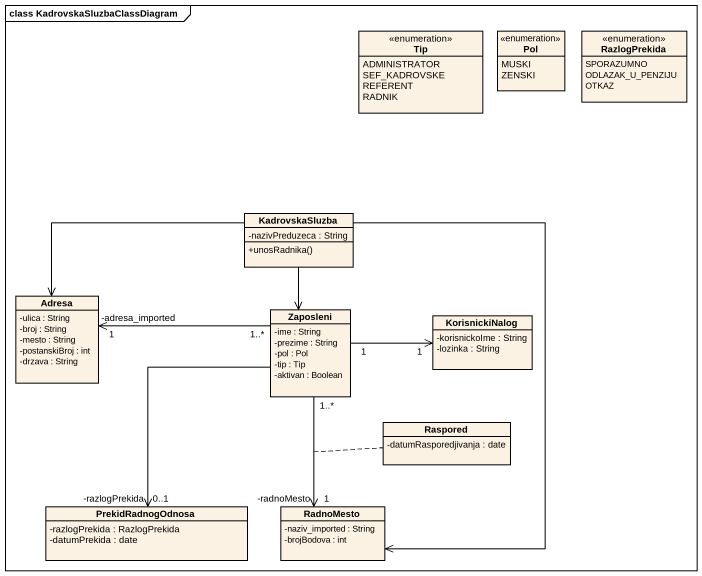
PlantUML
@startuml
mainframe class KadrovskaSluzbaClassDiagram
hide circle
hide empty members
skinparam classAttributeIconSize 0
enum Tip {
  ADMINISTRATOR
  SEF_KADROVSKE
  REFERENT
  RADNIK
}
enum Pol {
  MUSKI
  ZENSKI
}
enum RazlogPrekida {
  SPORAZUMNO
  ODLAZAK_U_PENZIJU
  OTKAZ
}
class KadrovskaSluzba {
  -nazivPreduzeca : String
  +unosRadnika()
}
class Adresa {
  -ulica : String
  -broj : String
  -mesto : String
  -postanskiBroj : int
  -drzava : String
}
class Zaposleni {
  -ime : String
  -prezime : String
  -pol : Pol
  -tip : Tip
  -aktivan : Boolean
}
class KorisnickiNalog {
  -korisnickoIme : String
  -lozinka : String
}
class Raspored {
  -datumRasporedjivanja : date
}
class PrekidRadnogOdnosa {
  -razlogPrekida : RazlogPrekida
  -datumPrekida : date
}
class RadnoMesto {
  -naziv_imported : String
  -brojBodova : int
}
KadrovskaSluzba -left-> Adresa
KadrovskaSluzba --> Zaposleni
KadrovskaSluzba --> RadnoMesto
Zaposleni "1..*" -left-> "-adresa_imported\n1" Adresa
Zaposleni "1" -right-> "1" KorisnickiNalog
Zaposleni --> "-razlogPrekida\n0..1" PrekidRadnogOdnosa
Zaposleni "1..*" --> "-radnoMesto\n1" RadnoMesto
(Zaposleni, RadnoMesto) .. Raspored
@enduml
